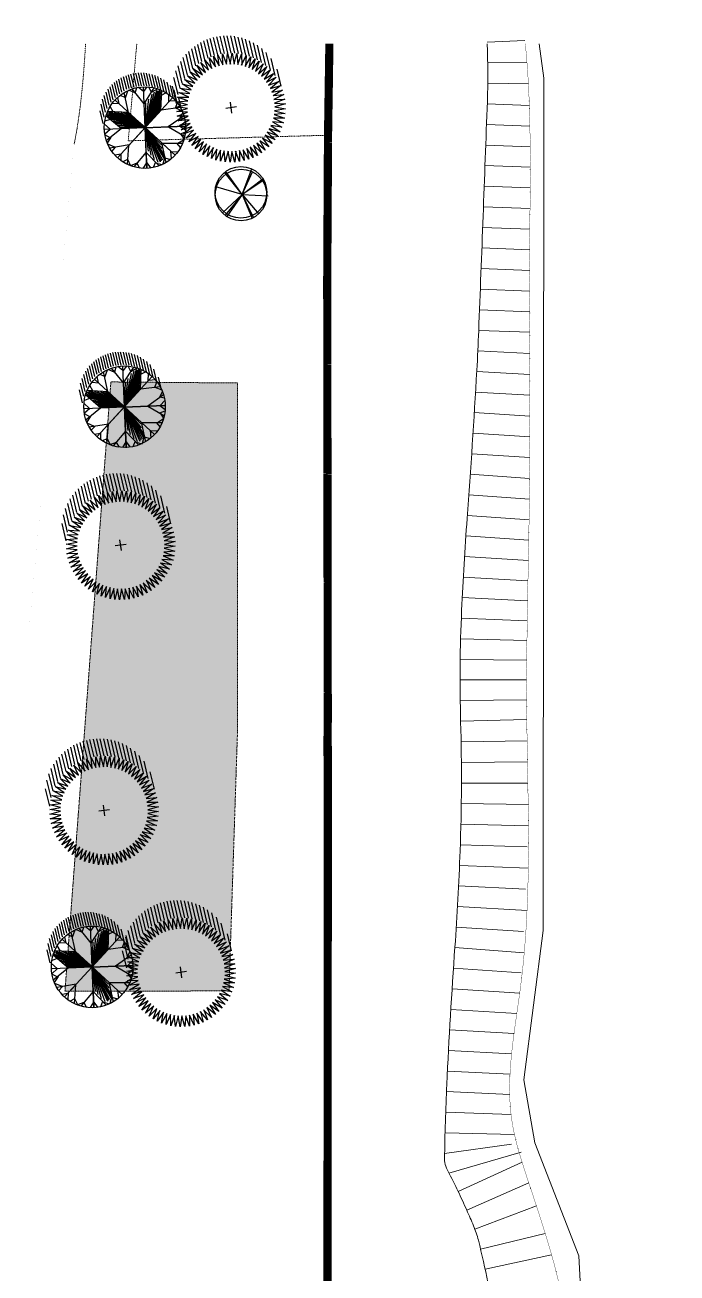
# Model space of a CAD drawing. Header units: millimetres. Extents: x 15176 to 113240, y 14038 to 107702.
# Drawn here: x 88623 to 112572, y 61889 to 107702 of the extents above; entities that cross this region are included whole.
import ezdxf

# ---------------------------------------------------------------- set-up
doc = ezdxf.new("R2010")
doc.units = ezdxf.units.MM
doc.linetypes.add('ACAD_ISO03W100', pattern=[30, 12, -18])
doc.linetypes.add('DOT', pattern=[6.35, 0, -6.35])
doc.layers.add('graas', color=72, linetype='Continuous')
doc.layers.add('plants', color=3, linetype='Continuous', lineweight=25)

# ---------------------------------------------------------------- blocks, each defined once
blk = doc.blocks.new('T11')
at = {"color": 82, "linetype": 'Continuous'}
for p, q in [((-0.157675, 0.367613), (-0.179666, 0.46533)), ((-0.179666, 0.46533), (-0.124572, 0.380108)), ((-0.125036, 0.379955), (-0.138426, 0.479216)), ((-0.138426, 0.479216), (-0.090969, 0.389517)), ((-0.091445, 0.389406), (-0.096133, 0.489458)), ((-0.096133, 0.489458), (-0.056674, 0.395964)), ((-0.057158, 0.395895), (-0.053108, 0.495974)), ((-0.053108, 0.495974), (-0.021948, 0.399397)), ((-0.022436, 0.39937), (-0.009679, 0.498716)), ((-0.009679, 0.498716), (0.012945, 0.39979)), ((0.012457, 0.399805), (0.033824, 0.49766)), ((0.033824, 0.49766), (0.04774, 0.397142)), ((0.047255, 0.3972), (0.077069, 0.492819)), ((0.077069, 0.492819), (0.082171, 0.39147)), ((0.081693, 0.391569), (0.119728, 0.484228)), ((0.11551, 0.382959), (0.161476, 0.471949)), ((0.119728, 0.484228), (0.115978, 0.382818)), ((0.161476, 0.471949), (0.148901, 0.371252)), ((-0.298262, 0.266533), (-0.359489, 0.3458)), ((-0.359489, 0.3458), (-0.273541, 0.291849)), ((-0.273897, 0.291513), (-0.327982, 0.375818)), ((-0.327982, 0.375818), (-0.247064, 0.314577)), ((-0.247448, 0.314276), (-0.29398, 0.402971)), ((-0.29398, 0.402971), (-0.218706, 0.334913)), ((-0.219115, 0.334646), (-0.25774, 0.427061)), ((-0.25774, 0.427061), (-0.188684, 0.352701)), ((-0.189115, 0.352472), (-0.219538, 0.447899)), ((-0.219538, 0.447899), (-0.157226, 0.367804)), ((0.148448, 0.371435), (0.201994, 0.456079)), ((0.180255, 0.357084), (0.240976, 0.436739)), ((0.201994, 0.456079), (0.180691, 0.356863)), ((0.210691, 0.340014), (0.278123, 0.414076)), ((0.240976, 0.436739), (0.211106, 0.339756)), ((0.239524, 0.320356), (0.313154, 0.388258)), ((0.278123, 0.414076), (0.239915, 0.320063)), ((0.266533, 0.298262), (0.345801, 0.359489)), ((0.313154, 0.388258), (0.266897, 0.297937)), ((0.345801, 0.359489), (0.291848, 0.273542)), ((-0.357083, 0.180254), (-0.436739, 0.240976)), ((-0.436739, 0.240976), (-0.339756, 0.211107)), ((-0.340014, 0.210691), (-0.414075, 0.278124)), ((-0.414075, 0.278124), (-0.320064, 0.239916)), ((-0.320357, 0.239523), (-0.388259, 0.313154)), ((-0.388259, 0.313154), (-0.297936, 0.266897)), ((0.291514, 0.273897), (0.375817, 0.327982)), ((0.314276, 0.247448), (0.402972, 0.29398)), ((0.375817, 0.327982), (0.314578, 0.247065)), ((0.334647, 0.219114), (0.427061, 0.25774)), ((0.402972, 0.29398), (0.334914, 0.218706)), ((0.427061, 0.25774), (0.352701, 0.188684)), ((-0.391569, 0.081694), (-0.484227, 0.119728)), ((-0.484227, 0.119728), (-0.382817, 0.115978)), ((-0.382959, 0.115511), (-0.471949, 0.161476)), ((-0.471949, 0.161476), (-0.371253, 0.148901)), ((-0.371434, 0.148447), (-0.45608, 0.201994)), ((-0.45608, 0.201994), (-0.356862, 0.180691)), ((0.352471, 0.189116), (0.447899, 0.219538)), ((0.367612, 0.157675), (0.465329, 0.179667)), ((0.447899, 0.219538), (0.367804, 0.157225)), ((0.379955, 0.125036), (0.479217, 0.138426)), ((0.465329, 0.179667), (0.380108, 0.124571)), ((0.479217, 0.138426), (0.389518, 0.090969)), ((-0.498715, -0.00968), (-0.39979, 0.012945)), ((-0.497661, 0.033823), (-0.397141, 0.047739)), ((-0.399806, 0.012457), (-0.497661, 0.033823)), ((-0.492819, 0.07707), (-0.391469, 0.08217)), ((-0.397199, 0.047255), (-0.492819, 0.07707)), ((-0.05, 0), (0.05, 0)), ((0, -0.050001), (0, 0.050001)), ((0.389407, 0.091444), (0.489458, 0.096132)), ((0.395895, 0.057158), (0.495974, 0.053108)), ((0.489458, 0.096132), (0.395965, 0.056673)), ((0.39937, 0.022436), (0.498715, 0.00968)), ((0.495974, 0.053108), (0.399397, 0.021948)), ((0.498715, 0.00968), (0.39979, -0.012945)), ((-0.39937, -0.022436), (-0.498715, -0.00968)), ((-0.495974, -0.053108), (-0.399397, -0.021948)), ((-0.395895, -0.057158), (-0.495974, -0.053108)), ((-0.489458, -0.096132), (-0.395965, -0.056673)), ((-0.389407, -0.091444), (-0.489458, -0.096132)), ((-0.479217, -0.138426), (-0.389518, -0.090969)), ((0.492819, -0.07707), (0.391469, -0.08217)), ((0.391569, -0.081694), (0.484227, -0.119728)), ((0.497661, -0.033823), (0.397141, -0.047739)), ((0.397199, -0.047255), (0.492819, -0.07707)), ((0.399806, -0.012457), (0.497661, -0.033823)), ((-0.379955, -0.125036), (-0.479217, -0.138426)), ((-0.465329, -0.179667), (-0.380108, -0.124571)), ((-0.367612, -0.157675), (-0.465329, -0.179667)), ((-0.447899, -0.219538), (-0.367804, -0.157225)), ((-0.352471, -0.189116), (-0.447899, -0.219538)), ((-0.427061, -0.25774), (-0.352701, -0.188684)), ((-0.334647, -0.219114), (-0.427061, -0.25774)), ((-0.402972, -0.29398), (-0.334914, -0.218706)), ((0.436739, -0.240976), (0.339756, -0.211107)), ((0.340014, -0.210691), (0.414075, -0.278124)), ((0.45608, -0.201994), (0.356862, -0.180691)), ((0.357083, -0.180254), (0.436739, -0.240976)), ((0.471949, -0.161476), (0.371253, -0.148901)), ((0.371434, -0.148447), (0.45608, -0.201994)), ((0.484227, -0.119728), (0.382817, -0.115978)), ((0.382959, -0.115511), (0.471949, -0.161476)), ((-0.314276, -0.247448), (-0.402972, -0.29398)), ((-0.375817, -0.327982), (-0.314578, -0.247065)), ((-0.291514, -0.273897), (-0.375817, -0.327982)), ((-0.345801, -0.359489), (-0.291848, -0.273542)), ((-0.266533, -0.298262), (-0.345801, -0.359489)), ((-0.313154, -0.388258), (-0.266897, -0.297937)), ((-0.239524, -0.320356), (-0.313154, -0.388258)), ((-0.278123, -0.414076), (-0.239915, -0.320063)), ((-0.210691, -0.340014), (-0.278123, -0.414076)), ((-0.240976, -0.436739), (-0.211106, -0.339756)), ((0.29398, -0.402971), (0.218706, -0.334913)), ((0.219115, -0.334646), (0.25774, -0.427061)), ((0.327982, -0.375818), (0.247064, -0.314577)), ((0.247448, -0.314276), (0.29398, -0.402971)), ((0.359489, -0.3458), (0.273541, -0.291849)), ((0.273897, -0.291513), (0.327982, -0.375818)), ((0.388259, -0.313154), (0.297936, -0.266897)), ((0.298262, -0.266533), (0.359489, -0.3458)), ((0.414075, -0.278124), (0.320064, -0.239916)), ((0.320357, -0.239523), (0.388259, -0.313154)), ((-0.180255, -0.357084), (-0.240976, -0.436739)), ((-0.201994, -0.456079), (-0.180691, -0.356863)), ((-0.148448, -0.371435), (-0.201994, -0.456079)), ((-0.161476, -0.471949), (-0.148901, -0.371252)), ((-0.11551, -0.382959), (-0.161476, -0.471949)), ((-0.119728, -0.484228), (-0.115978, -0.382818)), ((-0.081693, -0.391569), (-0.119728, -0.484228)), ((-0.077069, -0.492819), (-0.082171, -0.39147)), ((-0.047255, -0.3972), (-0.077069, -0.492819)), ((-0.033824, -0.49766), (-0.04774, -0.397142)), ((-0.012457, -0.399805), (-0.033824, -0.49766)), ((0.009679, -0.498716), (-0.012945, -0.39979)), ((0.022436, -0.39937), (0.009679, -0.498716)), ((0.053108, -0.495974), (0.021948, -0.399397)), ((0.057158, -0.395895), (0.053108, -0.495974)), ((0.096133, -0.489458), (0.056674, -0.395964)), ((0.138426, -0.479216), (0.090969, -0.389517)), ((0.091445, -0.389406), (0.096133, -0.489458)), ((0.179666, -0.46533), (0.124572, -0.380108)), ((0.125036, -0.379955), (0.138426, -0.479216)), ((0.219538, -0.447899), (0.157226, -0.367804)), ((0.157675, -0.367613), (0.179666, -0.46533)), ((0.25774, -0.427061), (0.188684, -0.352701)), ((0.189115, -0.352472), (0.219538, -0.447899))]:
    blk.add_line(p, q, dxfattribs=at)
blk = doc.blocks.new('*X27')
at = {"color": 0}
for p, q in [((7.996, 13.281), (8.158, 13.281)), ((8.071, 13.25), (8.233, 13.25)), ((8.124, 13.219), (8.286, 13.219)), ((8.165, 13.188), (8.327, 13.188)), ((8.199, 13.156), (8.361, 13.156)), ((8.227, 13.125), (8.389, 13.125)), ((8.251, 13.094), (8.413, 13.094)), ((8.271, 13.062), (8.433, 13.062)), ((8.289, 13.031), (8.45, 13.031)), ((8.303, 13), (8.465, 13)), ((8.315, 12.969), (8.477, 12.969)), ((8.325, 12.938), (8.487, 12.938)), ((8.332, 12.906), (8.494, 12.906)), ((8.338, 12.875), (8.499, 12.875)), ((8.341, 12.844), (8.503, 12.844)), ((8.342, 12.812), (8.504, 12.812)), ((8.328, 12.688), (8.49, 12.688)), ((8.335, 12.719), (8.497, 12.719)), ((8.339, 12.75), (8.501, 12.75)), ((8.342, 12.781), (8.504, 12.781)), ((8.295, 12.594), (8.457, 12.594)), ((8.309, 12.625), (8.471, 12.625)), ((8.32, 12.656), (8.482, 12.656)), ((8.212, 12.469), (8.374, 12.469)), ((8.238, 12.5), (8.4, 12.5)), ((8.261, 12.531), (8.422, 12.531)), ((8.28, 12.562), (8.441, 12.562)), ((8.035, 12.344), (8.196, 12.344)), ((8.097, 12.375), (8.259, 12.375)), ((8.144, 12.406), (8.305, 12.406)), ((8.181, 12.438), (8.343, 12.438)), ((7.927, 12.312), (8.088, 12.312))]:
    blk.add_line(p, q, dxfattribs=at)
blk = doc.blocks.new('SHADOW1')
blk.add_blockref('*X27', (-7.842, -12.805))
blk = doc.blocks.new('T40C')
at = {"color": 82, "linetype": 'Continuous'}
for p, q in [((-0.237, 0.384), (-0.221, 0.459)), ((-0.133, 0.438), (-0.217, 0.461)), ((-0.005, 0.298), (-0.171, 0.48)), ((-0.122, 0.426), (-0.113, 0.5)), ((-0.002, 0.444), (-0.055, 0.507)), ((-0.002, 0.014), (-0.002, 0.511)), ((-0.002, 0.511), (-0.002, -0.477)), ((-0.002, 0.436), (0.059, 0.505)), ((-0.002, 0.289), (0.139, 0.49)), ((0.104, 0.44), (0.075, 0.504)), ((0.098, 0.431), (0.181, 0.475)), ((0.222, 0.407), (0.185, 0.476)), ((0.209, 0.224), (0.225, 0.457)), ((-0.305, 0.323), (-0.389, 0.323)), ((0.351, 0.366), (-0.349, -0.333)), ((0.001, 0.016), (-0.344, 0.362)), ((-0.344, 0.362), (0.346, -0.329)), ((-0.304, 0.322), (-0.313, 0.4)), ((-0.237, 0.382), (-0.298, 0.412)), ((-0.2, 0.218), (-0.251, 0.446)), ((0.221, 0.393), (0.288, 0.417)), ((0.298, 0.313), (0.313, 0.399)), ((0.301, 0.316), (0.38, 0.331)), ((-0.295, 0.014), (-0.474, 0.163)), ((-0.428, 0.125), (-0.46, 0.209)), ((-0.377, 0.251), (-0.449, 0.228)), ((-0.203, 0.214), (-0.433, 0.263)), ((-0.384, 0.252), (-0.408, 0.298)), ((0.209, 0.225), (0.442, 0.236)), ((0.294, 0.014), (0.474, 0.156)), ((0.385, 0.234), (0.405, 0.298)), ((0.386, 0.234), (0.46, 0.196)), ((0.391, 0.234), (0.398, 0.234)), ((0.426, 0.118), (0.459, 0.199)), ((-0.442, 0.014), (-0.497, 0.063)), ((-0.428, 0.014), (-0.495, -0.044)), ((0.495, 0.014), (-0.494, 0.014)), ((-0.428, 0.125), (-0.49, 0.101)), ((-0.285, 0.017), (-0.472, -0.143)), ((-0.002, 0.014), (-0.292, 0.006)), ((-0.002, 0.014), (-0.053, -0.002)), ((-0.002, 0.014), (-0.053, -0.002)), ((-0.002, 0.014), (0.001, 0.016)), ((-0.002, 0.014), (0.495, 0.014)), ((0.285, 0.014), (0.472, -0.133)), ((0.292, 0.014), (0.375, 0.014)), ((0.429, 0.12), (0.487, 0.098)), ((0.431, 0.014), (0.491, 0.068)), ((0.435, 0.017), (0.493, -0.028)), ((-0.429, -0.107), (-0.487, -0.086)), ((-0.439, -0.115), (-0.459, -0.178)), ((0.419, -0.091), (0.483, -0.091)), ((0.422, -0.093), (0.453, -0.184)), ((-0.371, -0.219), (-0.453, -0.192)), ((-0.207, -0.191), (-0.434, -0.23)), ((-0.371, -0.219), (-0.395, -0.287)), ((-0.313, -0.294), (-0.384, -0.302)), ((-0.312, -0.297), (-0.308, -0.376)), ((-0.207, -0.191), (-0.241, -0.42)), ((-0.002, -0.26), (-0.142, -0.46)), ((-0.002, -0.256), (0.16, -0.453)), ((0.204, -0.187), (0.215, -0.433)), ((0.207, -0.19), (0.432, -0.224)), ((0.301, -0.283), (0.387, -0.291)), ((0.301, -0.285), (0.302, -0.379)), ((0.363, -0.213), (0.448, -0.197)), ((0.375, -0.215), (0.393, -0.287)), ((-0.232, -0.36), (-0.29, -0.388)), ((-0.231, -0.355), (-0.203, -0.439)), ((-0.105, -0.406), (-0.192, -0.443)), ((-0.109, -0.412), (-0.087, -0.473)), ((-0.002, -0.414), (-0.047, -0.478)), ((-0.002, -0.411), (0.051, -0.477)), ((0.117, -0.401), (0.095, -0.473)), ((0.126, -0.411), (0.186, -0.443)), ((0.212, -0.374), (0.188, -0.442)), ((0.212, -0.367), (0.272, -0.397))]:
    blk.add_line(p, q, dxfattribs=at)
at = {"color": 31, "linetype": 'Continuous'}
for p, q in [((-0.002, 0.014), (0.105, 0.438)), ((-0.002, 0.014), (0.117, 0.433)), ((-0.002, 0.014), (0.203, 0.413)), ((-0.002, 0.014), (0.085, 0.408)), ((-0.002, 0.014), (0.207, 0.357)), ((0.001, 0.016), (0.142, 0.435)), ((0.001, 0.016), (0.18, 0.434)), ((0.001, 0.016), (0.161, 0.432)), ((0.001, 0.016), (0.351, 0.366)), ((0.001, 0.016), (0.049, 0.337)), ((-0.002, 0.014), (0.199, 0.293)), ((-0.002, 0.014), (0.184, 0.238)), ((0.001, 0.016), (0.017, 0.302)), ((-0.002, 0.014), (-0.448, -0.156)), ((-0.002, 0.014), (-0.446, -0.131)), ((-0.002, 0.014), (-0.442, -0.143)), ((-0.002, 0.014), (-0.438, -0.174)), ((-0.002, 0.014), (-0.433, -0.112)), ((-0.002, 0.014), (-0.432, -0.186)), ((-0.432, -0.186), (-0.002, 0.014)), ((-0.002, 0.014), (-0.415, -0.097)), ((-0.002, 0.014), (-0.401, -0.195)), ((-0.002, 0.014), (-0.386, -0.077)), ((-0.002, 0.014), (-0.365, -0.059)), ((-0.002, 0.014), (-0.359, -0.197)), ((-0.002, 0.014), (-0.331, -0.03)), ((-0.002, 0.014), (-0.316, -0.015)), ((-0.002, 0.014), (-0.301, -0.004)), ((-0.002, 0.014), (-0.286, -0.186)), ((-0.002, 0.014), (-0.231, -0.181)), ((-0.002, 0.014), (0.009, -0.267)), ((-0.002, 0.014), (0.024, -0.277)), ((-0.002, 0.014), (0.041, -0.303)), ((-0.002, 0.014), (0.063, -0.324)), ((-0.002, 0.014), (0.087, -0.352)), ((-0.002, 0.014), (0.11, -0.388)), ((-0.002, 0.014), (0.134, -0.406)), ((-0.002, 0.014), (0.152, -0.42)), ((-0.002, 0.014), (0.167, -0.421)), ((-0.002, 0.014), (0.18, -0.42)), ((-0.002, 0.014), (0.196, -0.42)), ((-0.002, 0.014), (0.201, -0.395)), ((-0.002, 0.014), (0.207, -0.383)), ((-0.002, 0.014), (0.206, -0.365)), ((-0.002, 0.014), (0.202, -0.323)), ((-0.002, 0.014), (0.204, -0.305)), ((-0.002, 0.014), (0.204, -0.281)), ((-0.002, 0.014), (0.198, -0.25)), ((-0.002, 0.014), (0.197, -0.233)), ((-0.002, 0.014), (0.201, -0.217)), ((-0.002, 0.014), (0.196, -0.196)), ((-0.053, -0.002), (-0.455, -0.166)), ((-0.053, -0.002), (-0.346, -0.045))]:
    blk.add_line(p, q, dxfattribs=at)
at = {"color": 82, "linetype": 'Continuous'}
blk.add_circle((-0.002, 0.014), 0.496, dxfattribs=at)
blk = doc.blocks.new('T41')
at = {"color": 86, "linetype": 'Continuous'}
for p, q in [((0.004, 0.005), (-0.082, 0.469)), ((0.004, 0.005), (-0.054, 0.475)), ((0.004, 0.005), (-0.195, 0.432)), ((0.004, 0.005), (0.382, 0.324)), ((0.004, 0.005), (0.407, 0.292)), ((0.004, 0.005), (0.442, 0.238)), ((0.004, 0.005), (-0.443, 0.154)), ((-0.442, -0.144), (0.004, 0.005)), ((0.004, 0.005), (-0.435, -0.172)), ((0.004, 0.005), (-0.285, -0.343)), ((0.004, 0.005), (-0.285, -0.401)), ((0.004, 0.005), (0.437, -0.256)), ((0.004, 0.005), (0.212, -0.469)), ((0.004, 0.005), (0.186, -0.48))]:
    blk.add_line(p, q, dxfattribs=at)
at = {"color": 3, "linetype": 'Continuous'}
for centre in [(0.029, 0.01), (0.018, -0.039)]:
    blk.add_circle(centre, 0.472, dxfattribs=at)

msp = doc.modelspace()

# ---------------------------------------------------------------- hatches: boundary and pattern name
at = {"layer": 'graas', "linetype": 'ByBlock', "lineweight": 13}
h = msp.add_hatch(dxfattribs=at)
h.set_pattern_fill('AR-SAND', color=256, scale=10, angle=69, style=0)
h.paths.add_polyline_path([(90092, 72236), (96116, 72244), (96429, 81756), (96434, 94560), (91779, 94599)])

# ---------------------------------------------------------------- linework, layer by layer
at = {"color": 7, "linetype": 'ACAD_ISO03W100', "lineweight": 20, "ltscale": 0.05}
msp.add_line((92418, 103451, -3320), (92730, 107014, -3362), dxfattribs=at)
at = {"color": 32, "linetype": 'Continuous', "lineweight": 13}
for p, q in [((105597, 107074, -176710), (106985, 107135, -176710)), ((105619, 106318, -176710), (107059, 106341, -176710)), ((105621, 105562, -176710), (107112, 105544, -176710)), ((105602, 104806, -176710), (107147, 104750, -176710)), ((105574, 104050, -176710), (107167, 103992, -176710)), ((105546, 103295, -176710), (107177, 103234, -176710)), ((105518, 102539, -176710), (107179, 102477, -176710)), ((105490, 101783, -176710), (107177, 101720, -176710)), ((105462, 101027, -176710), (107172, 100963, -176710)), ((105433, 100272, -176710), (107169, 100206, -176710)), ((105405, 99516, -176710), (107167, 99449, -176710)), ((105376, 98760, -176710), (107166, 98692, -176710)), ((105346, 98005, -176710), (107166, 97934, -176710)), ((105317, 97249, -176710), (107167, 97177, -176710)), ((105288, 96493, -176710), (107168, 96420, -176710)), ((105255, 95738, -176710), (107169, 95646, -176710)), ((105215, 94983, -176710), (107170, 94872, -176710)), ((105172, 94228, -176710), (107170, 94110, -176710)), ((105126, 93473, -176710), (107169, 93347, -176710)), ((105079, 92718, -176710), (107167, 92585, -176710)), ((105030, 91963, -176710), (107163, 91822, -176710)), ((104979, 91209, -176710), (107157, 91059, -176710)), ((104926, 90455, -176710), (107149, 90295, -176710)), ((104871, 89700, -176710), (107138, 89532, -176710)), ((104816, 88946, -176710), (107125, 88787, -176710)), ((104767, 88191, -176710), (107111, 88046, -176710)), ((104722, 87437, -176710), (107097, 87304, -176710)), ((104683, 86681, -176710), (107083, 86564, -176710)), ((104649, 85926, -176710), (107071, 85830, -176710)), ((104624, 85170, -176710), (107060, 85106, -176710)), ((104609, 84414, -176710), (107053, 84382, -176710)), ((104604, 83658, -176710), (107049, 83658, -176710)), ((104609, 82902, -176710), (107050, 82934, -176710)), ((104624, 82145, -176710), (107055, 82210, -176710)), ((104641, 81389, -176710), (107066, 81431, -176710)), ((104650, 80633, -176710), (107079, 80651, -176710)), ((104652, 79877, -176710), (107092, 79871, -176710)), ((104646, 79121, -176710), (107115, 79090, -176710)), ((104633, 78365, -176710), (107112, 78309, -176710)), ((104613, 77609, -176710), (107072, 77529, -176710)), ((104585, 76853, -176710), (107108, 76750, -176710)), ((104551, 76098, -176710), (107011, 75978, -176710)), ((104511, 75342, -176710), (107063, 75198, -176710)), ((104465, 74588, -176710), (106935, 74428, -176710)), ((104413, 73833, -176710), (106960, 73649, -176710)), ((104360, 73079, -176710), (106847, 72909, -176710)), ((104310, 72324, -176710), (106793, 72164, -176710)), ((104263, 71569, -176710), (106688, 71422, -176710)), ((104219, 70814, -176710), (106585, 70680, -176710)), ((104177, 70059, -176710), (106496, 69937, -176710)), ((104139, 69304, -176710), (106439, 69192, -176710)), ((104104, 68549, -176710), (106427, 68448, -176710)), ((104075, 67793, -176710), (106477, 67711, -176710)), ((104052, 67037, -176710), (106603, 66974, -176710)), ((104037, 66281, -176710), (106491, 66624, -176710)), ((104194, 65555, -176710), (106845, 66332, -176710)), ((104538, 64882, -176710), (106880, 65961, -176710)), ((104850, 64193, -176710), (107125, 65205, -176710)), ((105148, 63498, -176710), (107405, 64359, -176710)), ((105355, 62771, -176710), (107731, 63345, -176710)), ((105524, 62034, -176710), (107964, 62558, -176710))]:
    msp.add_line(p, q, dxfattribs=at)
at = {"color": 132, "linetype": 'ByBlock', "lineweight": 13}
for p, q in [((107680, 105749, -176710), (107503, 107014, -176710)), ((107652, 74458, -176710), (107680, 105749, -176710)), ((106941, 68984, -176710), (107652, 74458, -176710)), ((107347, 66673, -176710), (106941, 68984, -176710)), ((108966, 62526, -176710), (107347, 66673, -176710)), ((109196, 58128, -176710), (108966, 62526, -176710))]:
    msp.add_line(p, q, dxfattribs=at)
at = {"color": 7, "linetype": 'ACAD_ISO03W100', "lineweight": 20}
msp.add_line((92418, 103451, -3320), (99754, 103655, -176710), dxfattribs=at)
at = {"color": 7, "linetype": 'ACAD_ISO03W100', "lineweight": 20, "ltscale": 0.02}
for p, q in [((90092, 72236, -3290), (91779, 94599, -3310)), ((91779, 94599, -3310), (96434, 94560, -3320)), ((96434, 94560, -3320), (96429, 81756, -3320)), ((90092, 72236, -3290), (96116, 72244, -176710))]:
    msp.add_line(p, q, dxfattribs=at)
at = {"color": 7, "linetype": 'ACAD_ISO03W100', "lineweight": 20, "ltscale": 0.9}
msp.add_line((96429, 81756, -3320), (96116, 72244, -176710), dxfattribs=at)
at = {"color": 7, "linetype": 'Continuous', "lineweight": 13, "const_width": 300, "elevation": -176710}
for points in [[(99795, 106377), (99805, 107014)], [(99781, 105427), (99795, 106377)], [(99765, 104377), (99779, 105327)], [(99779, 105327), (99780, 105377)], [(99780, 105377), (99781, 105427)], [(99754, 103655), (99765, 104377)], [(99753, 103427), (99754, 103655)], [(99753, 103377), (99753, 103427)], [(99747, 102377), (99752, 103327)], [(99752, 103327), (99753, 103377)], [(99742, 101427), (99747, 102377)], [(99736, 100377), (99741, 101327)], [(99741, 101377), (99742, 101427)], [(99741, 101327), (99741, 101377)], [(99730, 99427), (99736, 100377)], [(99725, 98377), (99730, 99327)], [(99730, 99377), (99730, 99427)], [(99730, 99327), (99730, 99377)]]:
    msp.add_lwpolyline(points, dxfattribs=at)
at = {"color": 32, "linetype": 'Continuous', "lineweight": 20}
msp.add_lwpolyline([(105599, 107014, -0.01949), (105605, 104898, -0.000731), (105287, 96479, -0.004236), (105218, 95026, -0.00454), (104862, 89589, 0.007342), (104661, 86225, 0.017988), (104625, 82123, -0.015566), (104605, 77383, -0.009243), (104415, 73854, 0.006466), (104116, 68812, 0.008336), (104034, 66068, 0.090802), (104077, 65818, 0.04077), (104216, 65514, -0.020009), (104526, 64908, -0.003403), (104850, 64192, -0.004304), (105097, 63623, -0.03827), (105276, 63091, -0.013468), (105626, 61538, -0.044877)], format="xyb", dxfattribs=at)
at = {"color": 7, "linetype": 'ACAD_ISO03W100', "lineweight": 20, "ltscale": 0.05, "const_width": 0.1, "elevation": -3250}
msp.add_lwpolyline([(87990, 77084), (90431, 103317)], dxfattribs=at)
at = {"color": 7, "linetype": 'Continuous', "const_width": 300, "elevation": -176710}
for points in [[(99725, 98189), (99725, 98377)], [(99726, 97239), (99725, 98189)], [(99726, 97189), (99726, 97239)], [(99726, 97139), (99726, 97189)], [(99727, 96189), (99726, 97139)], [(99729, 95239), (99727, 96189)], [(99729, 95189), (99729, 95239)], [(99729, 95139), (99729, 95189)], [(99730, 94189), (99729, 95139)], [(99731, 93239), (99730, 94189)], [(99731, 93189), (99731, 93239)], [(99731, 93139), (99731, 93189)], [(99732, 92189), (99731, 93139)], [(99733, 91239), (99732, 92189)], [(99734, 91189), (99733, 91239)], [(99734, 91139), (99734, 91189)], [(99735, 90189), (99734, 91139)], [(99736, 89239), (99735, 90189)], [(99736, 89189), (99736, 89239)], [(99736, 89139), (99736, 89189)], [(99737, 88189), (99736, 89139)], [(99738, 87239), (99737, 88189)], [(99739, 87189), (99738, 87239)], [(99739, 87139), (99739, 87189)], [(99740, 86189), (99739, 87139)], [(99741, 85239), (99740, 86189)], [(99741, 85189), (99741, 85239)], [(99741, 85139), (99741, 85189)], [(99742, 84189), (99741, 85139)], [(99743, 83239), (99742, 84189)], [(99743, 83189), (99743, 83239)], [(99744, 83139), (99743, 83189)], [(99745, 82189), (99744, 83139)], [(99729, 80869), (99745, 82189)], [(99746, 81189), (99746, 81239)], [(99746, 81139), (99746, 81189)], [(99747, 80189), (99746, 81139)], [(99748, 79538), (99747, 80189)], [(99747, 78189), (99748, 79139)], [(99748, 79239), (99748, 79538)], [(99748, 79189), (99748, 79239)], [(99748, 79139), (99748, 79189)], [(99746, 77239), (99747, 78189)], [(99746, 77189), (99746, 77239)], [(99746, 77139), (99746, 77189)], [(99746, 76189), (99746, 77139)], [(99745, 75239), (99746, 76189)], [(99744, 74189), (99745, 75139)], [(99745, 75189), (99745, 75239)], [(99745, 75139), (99745, 75189)], [(99743, 73239), (99744, 74189)], [(99743, 73189), (99743, 73239)], [(99743, 73139), (99743, 73189)], [(99743, 72189), (99743, 73139)], [(99742, 71239), (99743, 72189)], [(99741, 70189), (99742, 71139)], [(99742, 71189), (99742, 71239)], [(99742, 71139), (99742, 71189)], [(99740, 69239), (99741, 70189)], [(99740, 69189), (99740, 69239)], [(99740, 69139), (99740, 69189)], [(99740, 68189), (99740, 69139)], [(99739, 67239), (99740, 68189)], [(99739, 67189), (99739, 67239)], [(99738, 66189), (99739, 67139)], [(99739, 67139), (99739, 67189)], [(99737, 65239), (99738, 66189)], [(99737, 65189), (99737, 65239)], [(99737, 65139), (99737, 65189)], [(99737, 64189), (99737, 65139)], [(99736, 63239), (99737, 64189)], [(99735, 62189), (99736, 63139)], [(99736, 63189), (99736, 63239)], [(99736, 63139), (99736, 63189)], [(99734, 61239), (99735, 62189)]]:
    msp.add_lwpolyline(points, dxfattribs=at)
at = {"color": 7, "linetype": 'ACAD_ISO03W100', "lineweight": 20, "ltscale": 0.05}
msp.add_open_spline([(90431, 103317, -176710), (90468, 103505, -176710), (90689, 104724, -176710), (90787, 105964, -176710), (90851, 107014, -176710)], degree=3, knots=[2899.81388, 2899.81388, 2899.81388, 2899.81388, 3476.131977, 6623.845391, 6623.845391, 6623.845391, 6623.845391], dxfattribs=at)
at = {"color": 32, "linetype": 'DOT', "lineweight": 20, "ltscale": 2}
msp.add_open_spline([(112523, 14691, -176710), (112554, 15058, -176710), (112648, 16956, -176710), (111984, 20050, -176710), (111130, 24265, -176710), (108403, 26052, -176710), (106494, 27943, -176710), (104623, 28509, -176710), (103451, 31008, -176710), (104808, 34800, -176710), (105403, 40527, -176710), (107161, 47360, -176710), (107827, 53613, -176710), (109047, 59688, -176710), (107537, 63893, -176710), (106100, 68383, -176710), (107370, 74257, -176710), (106929, 81744, -176710), (107223, 91154, -176710), (107127, 99240, -176710), (107214, 104922, -176710), (106998, 107014, -176710)], degree=3, knots=[6396.95725, 6396.95725, 6396.95725, 6396.95725, 7505.71078, 12143.725366, 15900.139666, 19799.218866, 21377.295772, 23995.614674, 25149.794736, 29237.378186, 35217.091433, 42737.676925, 50186.146581, 54188.926386, 61030.599268, 63142.897545, 68227.648089, 78438.924671, 85724.37007, 96426.279175, 102727.709683, 102727.709683, 102727.709683, 102727.709683], dxfattribs=at)

# ---------------------------------------------------------------- block references
at = {"layer": 'plants'}
for name, p, xscale, yscale, zscale, rotation in [('SHADOW1', (96194, 104665, -176710), 4009.551005982274, 4009.551005982274, 4009.551005982274, 103.3444740000002), ('T11', (96194, 104665, -176710), 4009.551005982276, 4009.551005982276, 4009.551005982276, 97.79999999999993), ('T40C', (92998, 103959, -176710), 3017.934968268316, 3017.934968268316, 3017.934968268316, 227.4000000000004), ('SHADOW1', (92998, 103959, -176710), 3017.934968268326, 3017.934968268326, 3017.934968268326, 103.3444740000001), ('T41', (96611, 101494, -176710), 2007.550241130811, 2007.550241130811, 2007.550241130811, 194.9999999999991), ('T40C', (92246, 93713, -176710), 3017.934968268316, 3017.934968268316, 3017.934968268316, 227.4000000000004), ('SHADOW1', (92246, 93713, -176710), 3017.934968268326, 3017.934968268326, 3017.934968268326, 103.3444740000001), ('SHADOW1', (92139, 88605, -176710), 4009.551005982274, 4009.551005982274, 4009.551005982274, 103.3444740000002), ('T11', (92139, 88605, -176710), 4009.551005982276, 4009.551005982276, 4009.551005982276, 97.79999999999993), ('SHADOW1', (91531, 78867, -176710), 4009.551005982274, 4009.551005982274, 4009.551005982274, 103.3444740000002), ('T11', (91531, 78867, -176710), 4009.551005982276, 4009.551005982276, 4009.551005982276, 97.79999999999993), ('SHADOW1', (94361, 72930, -176710), 4009.551005982274, 4009.551005982274, 4009.551005982274, 103.3444740000002), ('T40C', (91055, 73151, -176710), 3017.934968268316, 3017.934968268316, 3017.934968268316, 227.4000000000004), ('SHADOW1', (91055, 73151, -176710), 3017.934968268326, 3017.934968268326, 3017.934968268326, 103.3444740000001), ('T11', (94361, 72930, -176710), 4009.551005982276, 4009.551005982276, 4009.551005982276, 97.79999999999993)]:
    msp.add_blockref(name, p, dxfattribs=dict(at, xscale=xscale, yscale=yscale, zscale=zscale, rotation=rotation))

doc.saveas('drawing.dxf')
